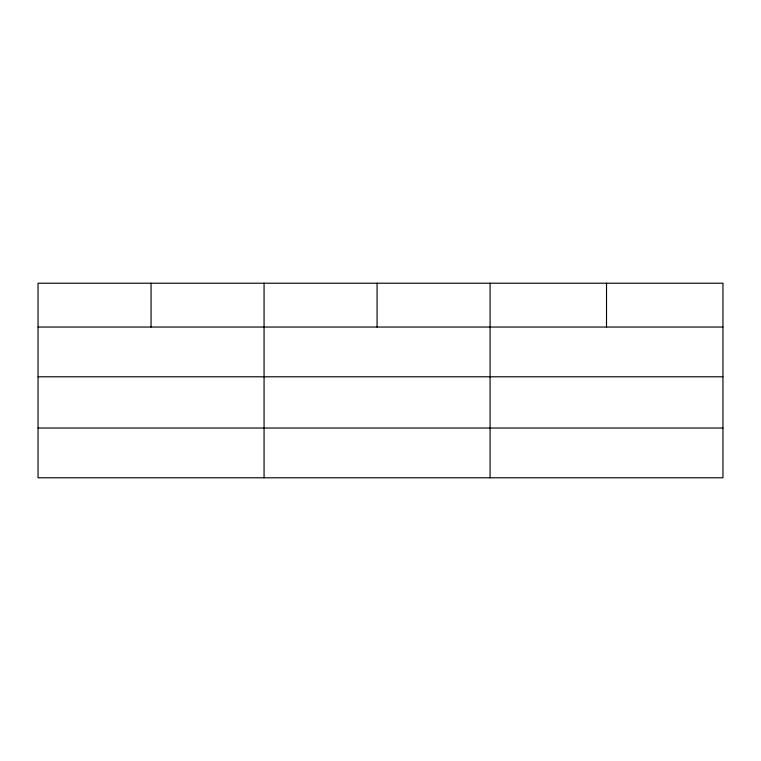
<?xml version="1.0" encoding="UTF-8"?>
<svg xmlns="http://www.w3.org/2000/svg" width="761" height="761" viewBox="0 0 761 761"><rect width="100%" height="100%" fill="white"/><g stroke="black" fill="none" stroke-linecap="round" stroke-linejoin="round"><path stroke-width="1.14" d="M722.95 376.79L722.95 283.216L38.05 283.216L38.05 477.784L722.95 477.784L722.95 376.79L38.05 376.79M38.05 327.049L722.95 327.049M38.05 428.043L722.95 428.043M606.517 283.216L606.517 327.049M490.084 283.216L490.084 477.784M377.075 283.216L377.075 327.049M264.067 283.216L264.067 477.784M151.059 283.216L151.059 327.049"/></g></svg>
